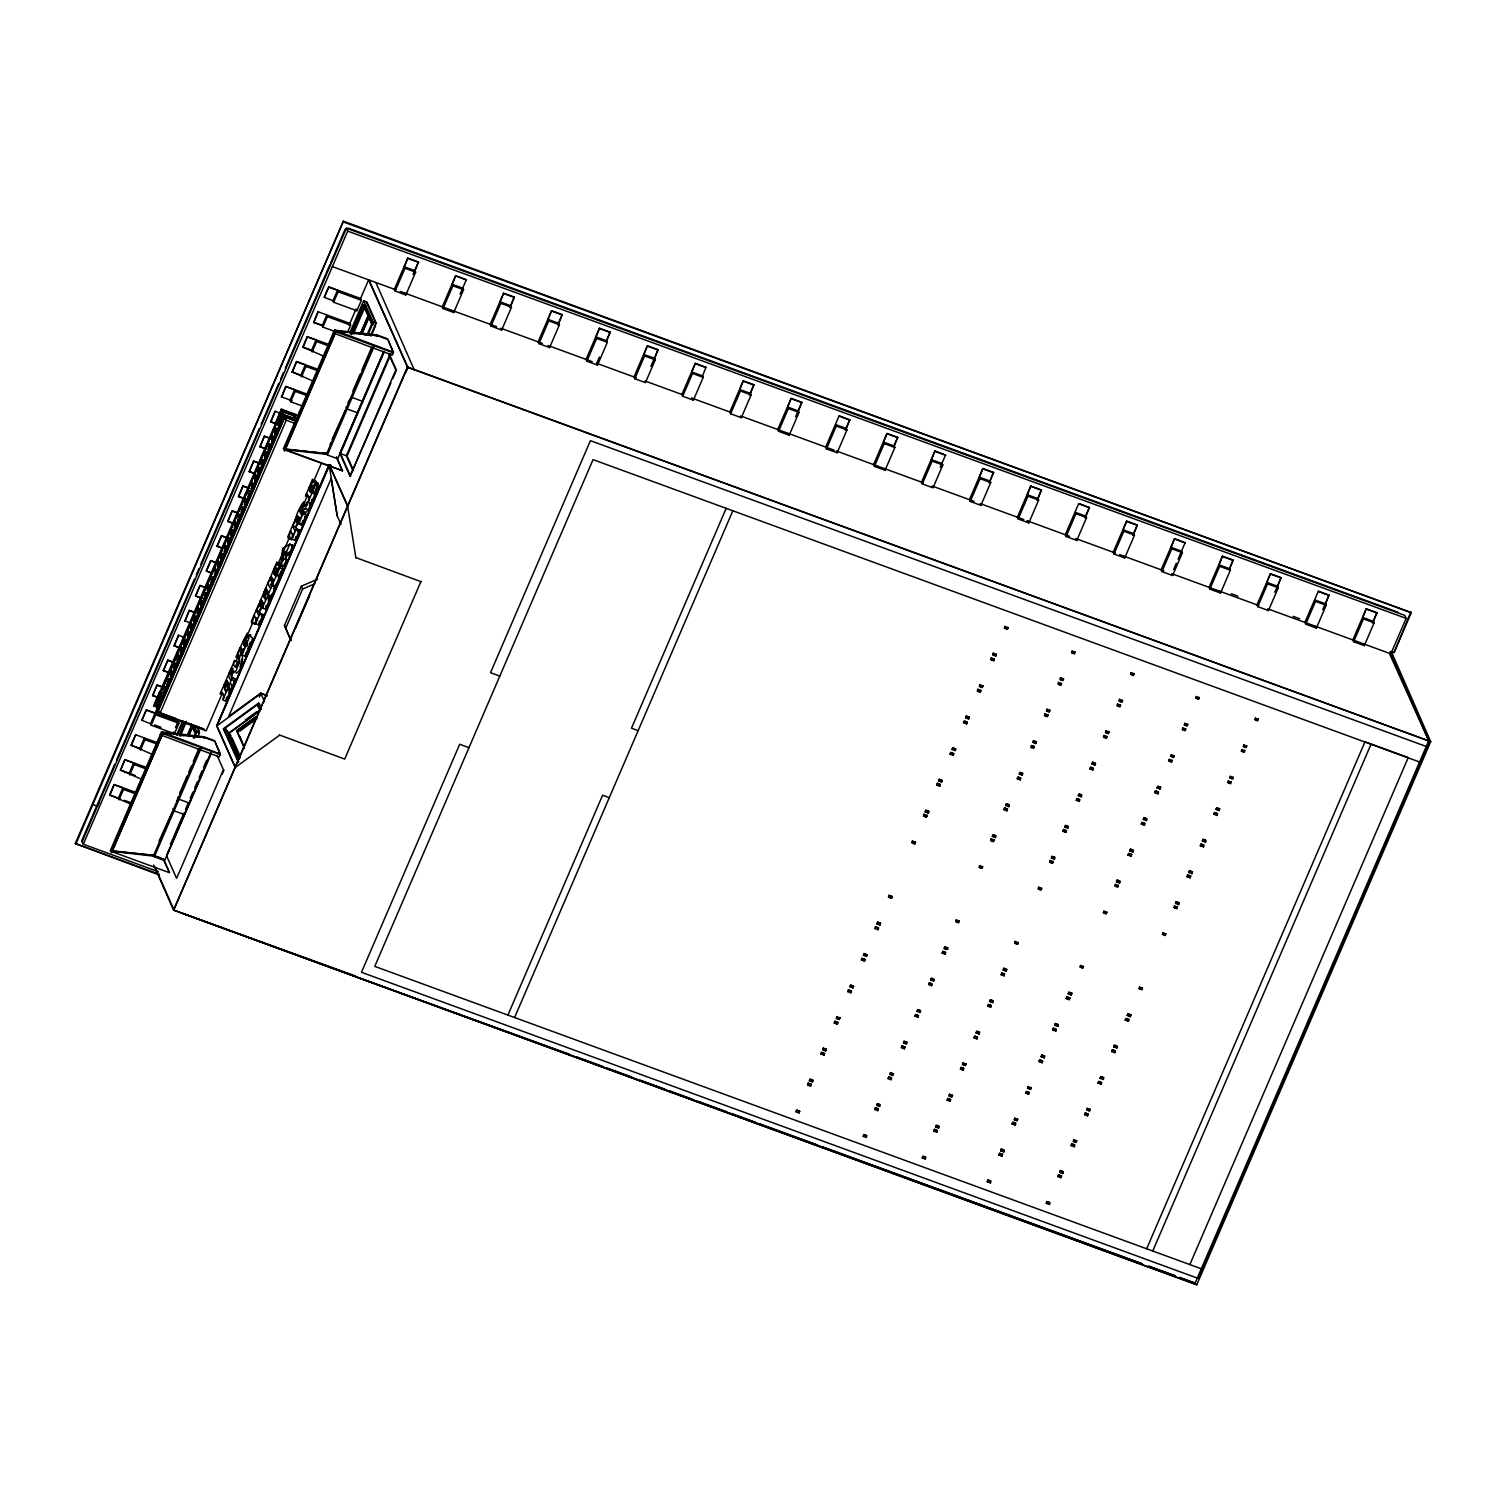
<?xml version="1.0" encoding="UTF-8"?>
<svg xmlns="http://www.w3.org/2000/svg" width="1506" height="1506" viewBox="0 0 1506 1506"><rect width="100%" height="100%" fill="white"/><g stroke="black" fill="none" stroke-linecap="round" stroke-linejoin="round"><path stroke-width="1.5" d="M283.58 558.613L286.742 559.912L283.919 566.482C276.332 558.368 278.874 581.147 274.356 574.407L277.029 571.094L275.598 567.894L274.205 574.087L273.094 571.602L275.316 566.576L276.897 564.543L280.474 565.748L283.636 558.782L282.413 560.797L282.281 558.406L286.422 551.045L285.82 553.38M314.961 482.146L315.432 484.97L308.09 502.025L311.177 503.173L318.538 486.099L318.048 483.275C312.344 477.816 314.17 498.298 310.029 491.577C317.446 480.734 305.021 488.509 312.966 492.368M318.048 483.275L313.888 494.439M250.203 642.158L249.337 645.98M282.733 552.438L282.356 557.578L284.935 551.61L282.733 552.438L285.82 553.587M285.443 558.707L285.707 555.281M271.494 594.343C267.786 603.962 278.554 582.314 273.358 588.865M250.523 636.341L250.617 634.515L249.356 635.193M284.653 563.188L283.919 566.482M307.563 504.849L306.866 502.251M281.641 570.247L278.215 577.269M276.276 583.707L275.504 586.003L282.846 568.929L282.375 566.105L279.043 565.522M280.737 565.183L282.695 548.353L289.773 544.212L292.861 545.341L288.832 555.055L285.651 553.756L289.773 544.212M256.773 617.799L255.173 624.162L252.086 623.013L251.351 621.376L258.994 603.642L262.816 606.429L259.427 611.643L260.82 614.787M293.162 533.312L291.58 539.656L288.474 538.527L287.74 536.87L295.383 519.137L299.205 521.923L295.816 527.156L298.244 532.258L299.581 530.074L295.138 540.428L288.719 537.981L290.696 530.752L292.973 536.174L292.258 538.47M238.795 650.874C237.176 655.599 241.901 660.588 237.835 665.37C233.806 680.9 232.413 664.127 230.211 670.791L233.298 671.921L233.769 670.885M224.356 684.383L224.582 689.127L227.688 690.256L229.194 686.774M263.964 592.442L264.19 597.185L267.296 598.315L268.783 594.832M223.039 699.16C224.996 697.127 221.815 688.957 220.478 693.4M266.731 594.362L267.259 592.743L264.171 591.613L259.785 602.099L262.891 603.228M255.851 622.957L256.566 620.679L254.288 615.239L252.086 623.013M262.646 607.2C264.604 605.186 261.423 596.997 260.067 601.44M272.624 584.046C274.563 582.088 271.419 573.56 270.045 578.285M308.297 501.216C310.236 499.258 307.092 490.73 305.737 495.455M229.401 672.674C227.425 674.632 230.625 683.084 231.962 678.434M269.009 580.714C267.033 582.69 270.233 591.143 271.569 586.474M228.084 687.451L227.764 682.557L224.771 689.522L225.938 691.819L226.917 690.143M267.673 595.51L267.371 590.597L264.378 597.581L265.545 599.877L266.524 598.202M234.371 661.115C231.585 667.064 238.419 670.716 238.663 662.113C241.958 655.995 232.075 653.623 239.115 658.423L239.586 657.388M243.765 644.568L245.196 638.036L242.692 642.177L243.765 644.568L246.852 645.697M242.014 655.091L242.955 651.91L240.828 647.147L239.379 649.161L247.248 633.179L246.099 639.391L248.998 635.155L248.923 638.299L242.014 655.091L245.196 656.39C243.972 654.997 256.189 636.662 251.107 637.076M307.864 502.195L305.266 508.576L300.729 513.471L301.859 515.598L303.064 513.339L306.245 514.638L301.897 524.747C297.661 526.818 300.014 510.496 296.155 517.688C295.553 514.148 308.071 491.822 303.459 506.938L307.864 502.195L311.045 503.493L308.354 509.725L303.836 514.6L300.598 513.151L299.393 510.478L301.972 505.583L302.687 507.183L300.598 513.151M245.196 656.39L246.043 653.039M301.897 524.747L302.593 520.925M304.796 511.645L303.685 514.28M407.768 258.128L394.365 289.265L395.174 291.053L405.829 294.969L415.637 272.153L414.997 270.704L404.323 266.807L407.768 258.128L418.423 262.025L414.997 270.704M395.174 291.053L404.982 268.256L404.323 266.807M413.077 274.487L418.423 262.025M455.678 275.654L442.293 306.81L443.084 308.598L453.758 312.495L463.566 289.698L462.907 288.23L452.252 284.333L455.678 275.654L466.502 279.89L455.829 275.993M443.084 308.598L452.892 285.782L452.252 284.333M460.102 294.103L466.352 279.57M503.606 293.199L490.203 324.336L491.012 326.124L501.686 330.021L511.494 307.224L510.835 305.774L500.161 301.859L503.606 293.199L514.28 297.096L510.835 305.774M491.012 326.124L500.82 303.327L500.161 301.859M509.819 307.488L514.28 297.096M551.535 310.725L538.131 341.881L538.941 343.65L549.615 347.566L559.423 324.75L558.764 323.301L548.09 319.404L551.535 310.725L562.209 314.622L558.764 323.301M538.941 343.65L548.749 320.853L548.09 319.404M557.728 325.014L562.209 314.622M599.463 328.252L586.06 359.407L586.869 361.195L597.524 365.092L607.332 342.295L606.692 340.845L596.018 336.93L599.463 328.252L610.118 332.167L606.692 340.845M586.869 361.195L596.677 338.379L596.018 336.93M599.407 357.073L596.734 363.304L597.524 365.092M606.56 340.469L610.118 332.167M647.373 345.796L633.988 376.933L634.779 378.721L645.453 382.618L655.261 359.821L654.602 358.372L643.947 354.475L647.373 345.796L658.047 349.693L654.602 358.372M634.779 378.721L644.587 355.924L643.947 354.475M650.912 366.316L658.047 349.693M695.301 363.322L681.898 394.478L682.707 396.247L693.381 400.163L703.189 377.347L702.53 375.898L691.856 372.001L695.301 363.322L706.126 367.558L695.452 363.661M682.707 396.247L692.515 373.45L691.856 372.001M702.53 375.898L705.975 367.238M743.23 380.867L729.826 412.004L730.636 413.792L741.31 417.689L751.118 394.892L750.459 393.442L739.785 389.527L743.23 380.867L753.904 384.764L750.459 393.442M730.636 413.792L740.444 390.976L739.785 389.527M749.423 395.137L753.904 384.764M791.158 398.393L777.755 429.53L778.564 431.318L789.219 435.234L799.027 412.418L798.387 410.969L787.713 407.072L791.158 398.393L801.813 402.29L798.387 410.969M778.564 431.318L788.372 408.521L787.713 407.072M795.563 416.823L801.813 402.29M846.297 428.495L849.742 419.835L839.068 415.92L825.683 447.075L826.474 448.863L837.148 452.76L846.956 429.963L846.297 428.495L835.642 424.598L836.282 426.047L846.956 429.963M826.474 448.863L836.282 426.047M845.28 430.208L849.742 419.835M886.996 433.464L873.593 464.601L874.402 466.389L885.076 470.286L894.884 447.489L894.225 446.04L883.551 442.124L886.996 433.464L897.67 437.361L894.225 446.04M874.402 466.389L884.21 443.592L883.551 442.124M894.093 445.663L897.67 437.361M934.925 450.991L921.521 482.146L922.331 483.915L933.005 487.831L942.812 465.015L942.154 463.566L931.48 459.669L934.925 450.991L945.73 455.226L935.075 451.329M922.331 483.915L932.139 461.118L931.48 459.669M940.233 467.349L945.599 454.887M982.853 468.517L969.45 499.672L970.259 501.46L980.914 505.357L990.722 482.56L990.082 481.092L979.408 477.195L982.853 468.517L993.508 472.432L990.082 481.092M970.259 501.46L980.067 478.644L979.408 477.195M989.047 482.805L993.508 472.432M1030.763 486.061L1017.378 517.198L1018.169 518.986L1028.843 522.883L1038.651 500.086L1037.992 498.637L1027.337 494.74L1030.763 486.061L1041.437 489.958L1037.992 498.637M1018.169 518.986L1027.977 496.189L1027.337 494.74M1036.975 500.35L1041.437 489.958M1085.92 516.163L1089.365 507.503L1078.691 503.588L1065.288 534.743L1066.097 536.513L1076.771 540.428L1086.579 517.612L1085.92 516.163L1075.246 512.266L1075.905 513.715L1086.579 517.612M1066.097 536.513L1075.905 513.715M1084.904 517.876L1089.365 507.503M1126.62 521.132L1113.216 552.269L1114.026 554.057L1124.7 557.954L1134.507 535.157L1133.849 533.708L1123.175 529.792L1126.62 521.132L1137.294 525.029L1133.849 533.708M1114.026 554.057L1123.834 531.241L1123.175 529.792M1132.813 535.402L1137.294 525.029M1174.548 538.659L1161.145 569.795L1161.954 571.583L1172.609 575.499L1182.417 552.683L1181.777 551.234L1171.103 547.337L1174.548 538.659L1185.354 542.894L1174.68 538.979M1161.954 571.583L1171.762 548.786L1171.103 547.337M1173.607 569.55L1176.28 563.319M1178.068 559.178L1185.203 542.555M1222.458 556.185L1209.073 587.34L1209.864 589.128L1220.538 593.025L1230.346 570.228L1229.687 568.76L1219.032 564.863L1222.458 556.185L1233.132 560.1L1229.687 568.76M1209.864 589.128L1219.672 566.312L1219.032 564.863M1229.555 568.402L1233.132 560.1M1270.386 573.73L1256.983 604.866L1257.792 606.654L1268.466 610.551L1278.274 587.754L1277.615 586.305L1266.941 582.389L1270.386 573.73L1281.06 577.626L1277.615 586.305M1257.792 606.654L1267.6 583.857L1266.941 582.389M1274.81 592.159L1281.06 577.626M1325.544 603.831L1328.989 595.152L1318.315 591.256L1304.911 622.411L1305.721 624.181L1316.395 628.096L1326.202 605.28L1325.544 603.831L1314.87 599.934L1315.529 601.383L1326.202 605.28M1305.721 624.181L1315.529 601.383M1322.72 609.685L1328.989 595.152M1366.224 608.782L1352.84 639.937L1353.63 641.725L1364.304 645.622L1374.112 622.825L1373.472 621.357L1362.798 617.46L1366.224 608.782L1376.898 612.697L1373.472 621.357M1353.63 641.725L1363.457 618.91L1362.798 617.46M1372.437 623.07L1376.898 612.697M159.504 875.08L75.3 843.529L343.368 221.213L1411.273 612.66L1394.085 652.569L1391.28 651.552L1430.7 741.63L1196.762 1284.787L174.131 910.283L155.231 867.343M75.695 844.414L343.368 221.213M114.644 764.389L81.738 840.743L83.282 844.226L158.394 871.71M116.508 760.078L194.387 579.245M196.251 574.953L199.037 568.477M200.882 564.185L259.296 428.551M261.159 424.24L278.779 383.352M280.624 379.041L283.41 372.584M285.274 368.273L329.776 264.943M330.699 262.778L345.081 229.401M1429.665 741.008L1390.847 653.849L1406.133 618.364L1404.834 615.427L346.38 228.197L97.419 806.181L92.901 804.524M82.133 841.647L99.34 801.757M83.282 844.226L347.679 231.133L346.38 228.197M131.681 804.505L109.674 794.942L114.174 784.513L135.371 792.25M142.411 779.619L120.405 770.055L124.904 759.626L146.101 767.382M153.141 754.751L131.135 745.188L135.634 734.74L156.831 742.496M141.865 720.301L146.364 709.853L178.16 721.487L178.95 723.294L174.451 733.742L151.184 725.214L150.525 723.746L141.865 720.301L146.364 709.853M159.128 698.087L152.595 695.414L157.095 684.985L163.457 687.301M172.155 678.077C168.634 676.665 171.759 675.272 169.99 673.201L163.326 670.528L167.844 660.099L174.188 662.414M180.588 648.333L174.056 645.66L178.574 635.212L185.106 637.885M189.304 610.325L184.937 621.112L189.304 610.325L193.54 611.888M202.049 598.56L195.516 595.887L200.034 585.457L206.378 587.773M215 562.115L210.765 560.571L206.266 571L210.652 572.901M221.401 548.015L216.996 546.132L221.495 535.684L225.731 537.228M232.131 523.128L227.726 521.245L232.225 510.798L238.588 513.132M244.989 499.032L238.456 496.359L242.955 485.93L249.318 488.245M255.719 474.145L249.187 471.491L253.686 461.043L260.049 463.359M266.449 449.277L259.917 446.604L264.416 436.156L270.779 438.491M277.179 424.391L270.647 421.718L275.146 411.27L281.678 413.943M285.876 386.402L281.528 397.17L285.876 386.402L307.073 394.139M314.114 381.526L292.108 371.963L296.607 361.515L317.804 369.271M324.844 356.64L302.838 347.077L307.337 336.629L328.534 344.385M333.297 332.995L392.294 355.134L393.311 352.781L322.886 327.103L322.228 325.635L313.719 322.529L318.067 311.742L349.863 323.376L350.653 325.183L347.942 331.452M324.298 297.303L328.816 286.874L360.593 298.489L361.384 300.296L356.884 310.744L333.617 302.235L332.958 300.748L324.298 297.303L328.816 286.874M109.825 795.281L114.174 784.513M120.555 770.394L124.904 759.626M131.286 745.508L135.634 734.74M152.746 695.753L157.095 684.985M163.476 670.867L167.844 660.099M174.207 645.98L178.574 635.212M195.667 596.225L200.034 585.457M206.397 571.339L210.765 560.571M217.128 546.452L221.495 535.684M227.858 521.584L232.225 510.798M238.607 496.698L242.955 485.93M249.337 471.811L253.686 461.043M260.067 446.943L264.416 436.156M270.798 422.056L275.146 411.27M292.258 372.283L296.607 361.515M302.988 347.415L307.337 336.629M313.719 322.529L318.067 311.742M294.367 419.063L295.985 414.526L281.396 409.18L275.24 423.468L279.758 425.765M154.045 706.408L159.862 691.367L153.706 705.636L158.224 707.933M275.598 424.24L281.396 409.18M160.803 692.007L276.182 424.108M158.186 699.01L160.671 693.249L163.194 698.897M278.892 418.762L282.206 411.063M161.01 694.021L156.04 705.542L157.49 708.799M166.997 687.32L164.323 686.341L163.232 688.844C170.479 697.391 160.54 692.195 164.323 691.292M170.366 679.507L167.693 678.528L166.62 681.032C173.849 689.56 163.909 684.364 167.693 683.46M169.99 673.201L171.063 670.697L173.736 671.676M177.802 655.054L176.729 657.557L178.894 662.433L176.786 660.437L178.216 657.52L179.967 659.929L177.802 655.054L180.475 656.032M183.845 648.201L181.172 647.222L180.099 649.726C187.328 658.254 177.388 653.058 181.172 652.173M187.215 640.37L184.541 639.391L183.468 641.895C185.182 643.909 182.113 645.359 185.633 646.789M187.911 631.579L186.838 634.082L187.911 636.511C186.744 628.755 192.316 643.608 187.911 631.579L190.584 632.539M191.281 623.748L190.208 626.251L192.373 631.127L190.264 629.131L191.714 626.214L193.465 628.623L191.281 623.748L193.954 624.726M194.651 615.916L193.577 618.42L195.742 623.296L193.634 621.3L195.083 618.382L196.834 620.792L194.651 615.916L197.324 616.895M200.693 609.064L198.02 608.104L196.947 610.608C198.66 612.603 195.592 614.053 199.112 615.483M201.39 600.273L200.317 602.776L201.409 605.205C200.185 597.487 205.776 612.189 201.39 600.273L204.063 601.252M207.433 593.42L204.76 592.442L203.687 594.945C210.915 603.492 200.976 598.277 204.778 597.393M208.129 584.61L207.056 587.114L209.221 592.009L207.113 590.013L208.562 587.076L210.313 589.505L208.129 584.61L210.802 585.589M214.172 577.777L211.499 576.798L210.426 579.302C217.673 587.829 207.715 582.634 211.518 581.73M213.796 571.471L214.869 568.967L217.542 569.946M218.238 561.136L217.165 563.639L219.349 568.534L217.222 566.538L218.671 563.602L220.422 566.03L218.238 561.136L220.911 562.115M221.627 553.323L220.535 555.827L222.719 560.703L220.591 558.707L222.041 555.789L223.792 558.199L221.627 553.323L224.281 554.302M227.651 546.471L224.996 545.492L223.905 547.996C231.152 556.523 221.194 551.328 224.996 550.443M231.02 538.64L228.366 537.661L227.274 540.165L228.366 542.612M231.736 529.848L233.901 534.724L232.15 532.315L230.7 535.232L232.828 537.228L230.644 532.352L231.736 529.848L234.39 530.827M237.779 522.996L235.105 522.017L234.014 524.521C241.261 533.049 231.322 527.853 235.105 526.968M241.148 515.165L238.475 514.186L237.383 516.69C244.631 525.236 234.691 520.022 238.475 519.137M244.518 507.334L241.845 506.374L240.772 508.877C242.485 510.873 239.398 512.322 242.937 513.753M245.214 498.542L244.141 501.046L246.306 505.922L244.254 504.152L245.629 501.009L247.379 503.418L245.214 498.542L247.888 499.521M251.257 491.69L248.584 490.711L247.511 493.215C254.74 501.762 244.8 496.547 248.584 495.662M254.627 483.859L251.954 482.88L250.881 485.384C258.11 493.93 248.17 488.735 251.954 487.831M257.997 476.047L255.323 475.068L254.25 477.571C255.964 479.567 252.876 481.016 256.415 482.447M258.693 467.236L257.62 469.74L259.785 474.616L257.677 472.62L259.126 469.703L260.858 472.112L258.693 467.236L261.366 468.215M262.063 459.405L260.99 461.909L263.155 466.804L261.046 464.808L262.496 461.871L264.228 464.3L262.063 459.405L264.736 460.384M265.433 451.593L264.359 454.097L266.524 458.972L264.416 456.977L265.865 454.059L267.616 456.469L265.433 451.593L268.106 452.572M271.475 444.741L268.802 443.762L267.729 446.265C269.442 448.28 266.374 449.71 269.894 451.141M272.172 435.931L271.099 438.434L272.191 440.882C271.024 433.182 276.577 447.979 272.172 435.931L274.845 436.909M275.542 428.118L274.469 430.622L276.633 435.498L274.525 433.502L275.974 430.584L277.725 432.994L275.542 428.118L278.215 429.097M294.329 416.145L282.563 411.835L277.593 423.374L279.758 428.25M156.85 704.62L160.615 695.866L162.102 696.412L158.337 705.166L156.85 704.62L158.619 708.573M278.384 422.452L282.168 413.698L283.636 414.225L279.871 422.998L278.384 422.452L280.154 426.405L283.919 417.651L282.168 413.698M171.063 675.648C169.914 667.855 175.411 682.651 171.063 670.697M184.541 644.342C183.337 636.624 188.909 651.307 184.541 639.391M255.323 480C254.119 472.282 259.691 486.984 255.323 475.068M118.334 798.387L122.833 787.958L114.324 784.833M129.064 773.519L133.563 763.071L125.054 759.946M139.794 748.633L144.294 738.185L144.953 739.653L157.641 744.303M150.525 723.746L155.024 713.298L146.515 710.192M188.721 723.294L204.119 729.224L156.078 711.359L283.843 414.715L298.452 419.798M286.027 386.722L294.536 389.847L290.037 400.276L290.677 401.763L301.256 405.622M300.767 375.408L305.266 364.96L296.757 361.854M311.497 350.522L315.996 340.074L307.488 336.968M322.228 325.635L326.746 315.206L327.386 316.674L350.653 325.183M332.958 300.748L337.476 290.319L328.948 287.194M156.229 711.717L283.994 415.072L297.059 419.854M191.262 630.958L194.989 622.317M207.075 594.23L208.939 589.919M231.284 538.075L235.934 527.269M244.311 507.823L246.175 503.493M250.824 492.688L252.688 488.377M257.338 477.571L260.124 471.096M261.988 466.766L265.715 458.125M277.801 430.038L279.664 425.727M118.974 799.874L123.492 789.426L122.833 787.958M129.704 774.988L134.222 764.54L133.563 763.071M140.453 750.101L144.953 739.653M151.184 725.214L155.683 714.785L155.024 713.298M159.372 706.822L162.384 699.819M290.677 401.763L295.195 391.315L294.536 389.847M301.426 376.876L305.925 366.429L305.266 364.96M312.156 351.99L316.655 341.542L315.996 340.074M322.886 327.103L327.386 316.674M333.617 302.235L338.116 291.788L337.476 290.319M158.375 710.776L284.879 417.106L295.91 421.153M221.947 694.153L206.134 730.862L159.768 713.882L286.253 420.212L282.563 411.835M294.216 418.593L295.985 414.526M111.086 851.342L162.177 732.725L162.723 733.93L111.632 852.547L110.39 850.532L161.481 731.916L203.969 736.773L214.492 740.613L220.478 754.054L161.481 731.916M284.145 449.541L335.236 330.925L335.782 332.148L284.69 450.765L283.448 448.732L334.539 330.115L377.027 334.972L387.55 338.831L393.537 352.253L334.539 330.115M163.401 859.229L169.387 872.671L110.86 851.248L161.951 732.631L204.44 737.488L214.793 741.272M342.446 470.87L336.572 457.222L342.446 470.87L283.919 449.466L335.01 330.849L377.498 335.706L387.851 339.49M161.951 732.631L162.497 733.855L111.632 852.547M335.01 330.849L335.556 332.054L284.69 450.765M175.449 727.756L178.574 720.508M349.072 325.221L355.585 310.104M360.235 299.299L368.631 279.852L407.561 367.313L1428.893 740.971L1390.753 653.811L1362.422 643.439M176.597 735.06L182.791 720.64M350.352 331.621L363.661 300.729L366.843 301.897L376.5 323.564L373.319 322.416L363.661 300.729M177.501 735.21L182.941 722.56M350.296 334.031L363.002 304.513L371.681 323.978L373.074 324.487L368.744 314.754M179.929 733.836L185.2 721.6M351.689 334.539L364.396 305.021L365.582 305.454L353.778 332.864M182.715 727.756L185.37 721.581M356.489 324.336L362.682 309.916M180.231 736.302L186.424 721.393M187.553 734.909L191.94 724.706M360.461 333.447L368.368 315.093M187.666 735.154L192.053 724.951L195.422 732.537M360.574 333.692L368.481 315.338L369.667 315.771L361.76 334.125M188.739 735.342L193.126 725.139M361.647 333.88L369.554 315.526M188.834 735.587L193.239 725.384M193.427 737.808L195.234 733.591L190.904 723.859M367.125 334.52L371.681 323.978M194.218 738.204L196.891 732.029L194.255 726.118M367.991 334.765L373.319 322.416M197.681 737.093L199.47 732.97L196.834 727.059M370.57 335.706L375.898 323.357L366.24 301.671M371.173 335.932L375.615 325.635M227.651 684.703L224.563 683.573L220.121 693.89L223.566 694.53M228.328 683.46L225.241 682.331L229.609 671.864C236.103 671.864 228.536 678.114 233.75 680.825M230.211 670.791L234.522 660.437L237.703 661.736L236.875 665.539M236.16 673.276C242.598 670.208 245.177 653.66 238.889 650.291L235.953 657.124L239.115 658.423M271.569 584.874L272.379 581.203L269.216 579.904L264.774 590.22L267.936 591.519M280.813 565.352L279.909 563.376L276.822 562.246L269.762 578.944L273.151 579.415M312.74 487.85L316.392 482.353L315.582 480.546L312.495 479.416L305.454 496.114L308.824 496.585M259.747 613.94L258.75 615.634L256.34 610.514L258.693 606.033L262.59 606.956M296.136 529.434L295.157 531.129L292.729 526.027L295.082 521.528L298.979 522.45M259.503 605.807L258.994 603.642M277.386 564.599L276.822 562.246M295.891 521.321L295.383 519.137M309.878 491.238L308.768 488.772L313.286 481.223L312.495 479.416M225.674 685.512L227.538 681.183M230.324 674.707L233.11 668.231M235.896 661.755L237.76 657.425M247.059 635.833L252.65 622.882M260.086 605.6L261.95 601.289M277.763 564.581L289.849 536.513M296.362 521.396L298.226 517.066M302.875 506.28L307.525 495.474M314.039 480.358L321.475 463.095M153.198 854.655L153.348 856.105L199.601 748.727M159.052 841.045L172.249 812.242M177.972 797.145L177.2 800.74M179.798 792.89L187.045 776.061M188.834 771.919L191.507 765.726M193.276 761.584L198.623 749.179M224.582 689.127L227.594 682.162L226.502 679.997L225.505 681.691M264.19 597.185L267.202 590.201L266.091 588.055L265.112 589.75M372.66 346.945L326.407 454.323L326.256 452.854M329.965 444.232L331.678 442.086M332.111 439.263L345.307 410.46M347.924 402.554L350.258 398.958M352.856 391.108L360.103 374.279M361.892 370.137L371.681 347.378M204.214 738.015L203.969 736.773M377.272 336.233L377.027 334.972M230.926 677.116L232.696 672.994M235.858 665.633L237.703 661.736M239.04 658.254L242.052 651.59M258.693 612.66L262.082 604.772M270.534 585.175L272.379 581.203M295.929 526.196L298.47 520.285M211.424 751.965L164.643 860.585L154.309 856.801L201.089 748.181M383.578 352.31L337.702 458.784L327.367 455L374.147 346.38M230.362 690.783L227.199 689.484L222.832 699.97L225.919 701.118L230.305 690.614L228.705 692.534M232.244 677.794L227.877 688.261L230.964 689.39L235.407 679.093L232.244 677.794L235.407 679.093M266.807 597.543L262.439 608.029L265.527 609.158L269.969 598.842L266.807 597.543L269.969 598.842M270.572 597.449L267.484 596.32L271.852 585.834L275.014 587.133M279.269 564.976L279.758 567.8L272.341 584.705L275.504 586.003M298.79 523.599L303.139 513.508L306.245 514.638M229.364 687.169L227.858 690.652L224.771 689.522M268.972 595.228L267.466 598.71L264.378 597.581M285.387 559.554L288.023 552.74M225.919 701.118L226.653 697.297M235.331 678.924L234.239 681.107M269.894 598.673L268.313 600.593M311.177 503.173L311.911 499.333M252.33 622.467L258.75 624.915L263.117 614.41L261.517 616.349M234.447 765.255L216.92 725.873L329.381 464.752L347.83 506.204M329.682 464.865L217.109 725.384M170.479 844.151L173.246 837.731M173.623 836.884L177.859 827.02M178.254 826.097L183.826 813.165M185.652 808.929L188.382 802.585M190.208 798.368L192.937 792.024M194.763 787.789L197.493 781.445M199.093 777.717L202.049 770.884M203.705 767.006L206.604 760.304M217.071 755.41L223.415 769.66L176.597 878.356L166.545 855.785L211.537 751.343M390.939 382.901L350.032 476.254L339.829 453.344L383.804 351.274M215.414 742.703L220.252 754.581L219.236 756.916L160.238 734.777M388.492 340.902L393.311 352.781M166.62 855.973L211.217 753.697M384.406 351.5L340.431 453.57L350.634 476.48M390.299 353.646L346.342 455.734L352.837 470.305M353.59 470.587L347.095 455.998L391.052 353.929M290.733 640.012L284.465 625.442L301.369 586.192L317.597 579.189M350.032 476.254L395.833 369.93L388.492 353.439M222.191 774.14L224.018 769.867M392.765 378.646L396.436 370.156L389.941 355.567M291.11 640.765L285.726 628.266L302.631 589.015L314.792 583.782M259.333 697.127L260.896 693.494L267.428 695.885M1196.799 1284.693L173.529 910.076L407.429 367.012L1430.7 741.63M173.661 910.358L407.731 367.125L368.932 279.965M309.634 595.567L295.665 627.87M405.923 372.151L408.032 367.238M414.432 370.269L375.879 282.507M279.363 734.947L344.705 759.099L420.965 581.429M357.43 977.356L569.814 1054.369M507.917 1015.082L602.607 795.224L609.29 797.672M726.174 508.331L631.485 728.189L638.149 730.636M514.581 1017.529L732.857 510.779M796.015 1111.748L796.599 1109.941L799.724 1111.277L799.046 1112.859L796.015 1111.748L797.483 1110.28M807.555 1084.96L808.138 1083.172L809.023 1083.492L807.555 1084.96L810.567 1086.071L811.15 1084.264L809.588 1085.525L810.567 1086.071M809.362 1080.781L809.927 1078.993L813.052 1080.31L812.374 1081.892L809.362 1080.781L810.812 1079.313M820.883 1054.012L821.467 1052.205L824.591 1053.541L823.914 1055.104L820.883 1054.012L822.351 1052.525M823.481 1049.927L823.274 1048.025L822.69 1049.833L825.702 1050.943L826.286 1049.136L824.723 1050.397M834.23 1023.045L834.795 1021.256L835.698 1021.576L834.23 1023.045L837.242 1024.155L837.825 1022.348L836.263 1023.609L837.242 1024.155M837.016 1018.508L836.809 1016.606L836.225 1018.414L839.237 1019.506L839.821 1017.717L838.258 1018.96M847.765 991.626L848.33 989.818L851.455 991.155L850.777 992.736L847.765 991.626L849.233 990.157M849.855 986.75L850.438 984.943L853.563 986.279L852.885 987.861L849.855 986.75L851.323 985.282M861.394 959.962L861.978 958.174L865.084 959.491L864.406 961.073L861.394 959.962L862.863 958.494M863.39 955.331L863.973 953.524L867.098 954.86L866.421 956.423L863.39 955.331L864.858 953.844M874.93 928.543L875.513 926.736L876.398 927.075L874.93 928.543L877.942 929.654L877.64 927.527L877.942 929.654M876.925 923.893L877.509 922.105L878.393 922.425L876.925 923.893L879.956 925.004L879.636 922.877L879.956 925.004M889.255 897.218L889.048 895.317L888.465 897.124L891.477 898.216L892.154 896.654L891.175 896.108L890.498 897.67M912.636 842.946L912.429 841.045L911.845 842.833L914.857 843.944L915.441 842.136L913.878 843.398M924.176 816.158L923.969 814.257L923.385 816.064L926.397 817.156L926.981 815.367L925.418 816.61M925.173 811.885L925.757 810.077L928.882 811.414L928.204 812.976L925.173 811.885L926.642 810.397M936.713 785.097L937.297 783.308L938.182 783.628L936.713 785.097L939.725 786.207L939.424 784.08L939.725 786.207M938.52 780.917L939.085 779.129L942.21 780.447L941.532 782.028L938.52 780.917L939.989 779.449M950.041 754.148L950.625 752.341L953.75 753.659L953.072 755.24L950.041 754.148L951.51 752.661M952.056 749.499L952.62 747.691L955.745 749.028L955.068 750.609L952.056 749.499L953.524 748.03M963.576 722.711L964.16 720.922L967.285 722.24L966.607 723.821L963.576 722.711L965.045 721.242M965.685 717.835L966.268 716.047L967.153 716.367L965.685 717.835L968.697 718.946L969.28 717.138L967.718 718.4L968.697 718.946M978.015 691.16L977.808 689.259L977.225 691.066L980.237 692.158L980.82 690.369L979.258 691.612M980.011 686.51L979.804 684.609L979.22 686.416L982.232 687.527L982.816 685.719L981.253 686.981M991.55 659.741L991.343 657.84L990.76 659.628L993.772 660.739L994.355 658.931L992.793 660.193M993.546 655.091L993.339 653.19L992.755 654.997L995.767 656.089L996.351 654.301L994.788 655.543M1005.086 628.303L1004.86 626.402L1004.295 628.209L1007.307 629.32L1007.89 627.513L1006.328 628.774M798.726 1110.731L799.046 1112.859M812.073 1079.764L812.374 1081.892M823.594 1052.995L823.914 1055.104M850.476 990.609L850.777 992.736M852.565 985.733L852.885 987.861M864.105 958.946L864.406 961.073M866.101 954.315L866.421 956.423M927.884 810.868L928.204 812.976M941.231 779.901L941.532 782.028M952.752 753.113L953.072 755.24M954.766 748.482L955.068 750.609M966.287 721.694L966.607 723.821M798.933 1112.633L799.724 1111.277M810.473 1085.845L811.15 1084.264M812.28 1081.666L813.052 1080.31M823.801 1054.897L824.591 1053.541M826.286 1049.136L825.702 1050.943M837.148 1023.929L837.825 1022.348M839.821 1017.717L839.237 1019.506M850.683 992.51L851.455 991.155M852.773 987.635L853.563 986.279M864.312 960.847L865.084 959.491M866.308 956.216L867.098 954.86M877.847 929.428L878.525 927.847M879.843 924.778L880.521 923.216M915.441 842.136L914.857 843.944M926.981 815.367L926.397 817.156M928.091 812.769L928.882 811.414M939.631 785.981L940.309 784.4M941.438 781.802L942.21 780.447M952.978 755.014L953.75 753.659M954.973 750.383L955.745 749.028M966.513 723.595L967.285 722.24M968.603 718.72L969.28 717.138M980.82 690.369L980.237 692.158M982.816 685.719L982.232 687.527M994.355 658.931L993.772 660.739M996.351 654.301L995.767 656.089M1007.89 627.513L1007.307 629.32M863.22 1136.333L863.804 1134.545L866.835 1135.637L866.251 1137.444L863.22 1136.333L864.689 1134.865M874.76 1109.545L875.344 1107.757L876.228 1108.077L874.76 1109.545L877.791 1110.656L877.471 1108.529L877.791 1110.656M876.567 1105.385L877.132 1103.578L880.163 1104.689L879.579 1106.477L876.567 1105.385L878.036 1103.898M888.088 1078.597L888.672 1076.79L891.703 1077.901L891.119 1079.708L888.088 1078.597L889.557 1077.129M890.686 1074.512L890.479 1072.63L889.895 1074.418L892.907 1075.529L893.491 1073.722L891.929 1074.983M901.435 1047.63L902.019 1045.842L902.903 1046.162L901.435 1047.63L904.447 1048.741L905.031 1046.952L903.468 1048.195L904.447 1048.741M904.221 1043.093L904.014 1041.192L903.431 1042.999L906.443 1044.091L907.026 1042.303L905.464 1043.545M914.97 1016.211L915.554 1014.423L918.566 1015.515L917.982 1017.322L914.97 1016.211L916.439 1014.743M917.06 1011.335L917.643 1009.547L920.655 1010.639L920.091 1012.446L917.06 1011.335L918.528 1009.867M928.6 984.548L929.183 982.759L932.195 983.87L931.612 985.658L928.6 984.548L930.068 983.079M930.595 979.917L931.179 978.109L934.191 979.22L933.626 981.027L930.595 979.917L932.063 978.448M942.135 953.129L942.718 951.34L943.603 951.66L942.135 953.129L945.147 954.239L944.846 952.112L945.147 954.239M944.13 948.498L944.714 946.69L944.921 948.592C942.041 947.425 948.968 951.754 947.726 947.801L946.163 949.044L947.048 949.364M956.461 921.804L956.254 919.902L955.67 921.71L958.682 922.82L959.266 921.013L957.703 922.256M979.841 867.531L979.634 865.63L979.051 867.418L982.063 868.529L982.646 866.741L981.084 867.983M991.381 840.743L991.174 838.842L990.59 840.649L993.602 841.741L994.186 839.953L992.623 841.195M992.379 836.47L992.962 834.663L995.993 835.774L995.41 837.581L992.379 836.47L993.847 835.002M1003.918 809.682L1004.502 807.894L1005.387 808.214L1003.918 809.682L1006.949 810.793L1007.514 808.986L1005.952 810.247L1006.949 810.793M1005.726 805.503L1006.309 803.715L1009.321 804.806L1008.738 806.614L1005.726 805.503L1007.194 804.035M1017.265 778.734L1017.83 776.927L1020.861 778.037L1020.277 779.826L1017.265 778.734L1018.715 777.247M1019.261 774.084L1019.844 772.296L1022.856 773.387L1022.273 775.195L1019.261 774.084L1020.729 772.616M1030.801 747.296L1031.365 745.508C1039.159 747.145 1029.935 748.84 1031.572 747.409L1032.25 745.828M1032.89 742.42L1033.474 740.632L1034.358 740.952L1032.89 742.42L1035.902 743.531L1036.486 741.743L1034.923 742.985L1035.902 743.531M1045.22 715.745L1045.013 713.844L1044.43 715.651L1047.442 716.743L1048.025 714.955L1046.463 716.197M1047.216 711.114L1047.009 709.213L1046.425 711.001L1049.437 712.112L1050.021 710.305L1048.458 711.566M1058.756 684.326L1058.549 682.425L1057.965 684.213L1060.977 685.324L1061.561 683.536L1059.998 684.778M1060.751 679.677L1060.544 677.775L1059.96 679.582L1062.972 680.693L1063.556 678.886L1061.994 680.128M1072.291 652.907L1072.084 651.006L1071.5 652.795L1074.512 653.905L1075.096 652.098L1073.533 653.359M865.931 1135.317L866.251 1137.444M879.278 1104.369L879.579 1106.477M890.818 1077.581L891.119 1079.708M917.681 1015.195L917.982 1017.322M919.771 1010.319L920.091 1012.446M931.31 983.531L931.612 985.658M933.306 978.9L933.626 981.027M995.09 835.454L995.41 837.581M1008.436 804.486L1008.738 806.614M1019.976 777.717L1020.277 779.826M1021.972 773.067L1022.273 775.195M1033.511 746.279L1033.718 748.181M922.256 1157.926L922.82 1156.137L925.851 1157.229L925.268 1159.036L922.256 1157.926L923.724 1156.457M933.776 1131.157L934.36 1129.349L935.245 1129.669L933.776 1131.157L936.807 1132.248L936.487 1130.121L936.807 1132.248M935.584 1126.977L936.167 1125.17L939.179 1126.281L938.596 1128.069L935.584 1126.977L937.052 1125.49M947.123 1100.189L947.707 1098.382L950.719 1099.493L950.135 1101.3L947.123 1100.189L948.592 1098.721M949.702 1096.104L949.495 1094.222L948.912 1096.01L951.943 1097.121L952.507 1095.314L950.945 1096.575M960.452 1069.222L961.035 1067.434L961.92 1067.754L960.452 1069.222L963.464 1070.333L963.162 1068.206L963.464 1070.333M963.238 1064.686L963.031 1062.784L962.447 1064.591L965.478 1065.683L966.043 1063.895L964.48 1065.137M973.987 1037.803L974.57 1036.015L977.582 1037.107L976.999 1038.914L973.987 1037.803L975.455 1036.335M976.095 1032.928L976.66 1031.139L979.691 1032.231L979.107 1034.038L976.095 1032.928L977.563 1031.459M987.616 1006.159L988.2 1004.351L991.23 1005.462L990.647 1007.25L987.616 1006.159L989.084 1004.671M989.63 1001.509L990.195 999.702L993.226 1000.812L992.642 1002.62L989.63 1001.509L991.08 1000.04M1001.151 974.721L1001.735 972.932L1002.62 973.253L1001.151 974.721L1004.182 975.832L1003.862 973.704L1004.182 975.832M1003.165 970.09L1003.73 968.283L1004.615 968.603L1003.165 970.09L1006.177 971.182L1006.761 969.393L1005.199 970.636L1006.177 971.182M1015.477 943.396L1015.27 941.495L1014.686 943.302L1017.717 944.413L1018.301 942.605L1016.719 943.867M1038.858 889.124L1038.651 887.222L1038.067 889.011L1041.098 890.121L1041.663 888.333L1040.1 889.575M1050.397 862.336L1050.19 860.434L1049.607 862.241L1052.619 863.333L1053.202 861.545L1051.64 862.787M1051.414 858.062L1051.979 856.255L1055.009 857.366L1054.426 859.173L1051.414 858.062L1052.882 856.594M1062.935 831.274L1063.518 829.486L1064.403 829.806L1062.935 831.274L1065.966 832.385L1066.549 830.578L1064.968 831.839L1065.966 832.385M1064.742 827.095L1065.326 825.307L1068.338 826.418L1067.754 828.206L1064.742 827.095L1066.21 825.627M1076.282 800.326L1076.865 798.519L1079.877 799.63L1079.294 801.418L1076.282 800.326L1077.75 798.839M1078.277 795.676L1078.861 793.888L1081.873 794.98L1081.289 796.787L1078.277 795.676L1079.746 794.208M1089.817 768.888L1090.4 767.1L1093.412 768.211L1092.829 769.999L1089.817 768.888L1091.285 767.42M1091.906 764.013L1092.49 762.224L1093.375 762.544L1091.906 764.013L1094.937 765.123L1095.502 763.335L1093.94 764.577L1094.937 765.123M1104.237 737.338L1104.03 735.436L1103.446 737.243L1106.458 738.335L1107.042 736.547L1105.479 737.789M1106.232 732.707L1106.025 730.805L1105.442 732.594L1108.472 733.704L1109.037 731.897L1107.475 733.158M1117.772 705.919L1117.565 704.017L1116.981 705.825L1119.993 706.916L1120.577 705.128L1119.014 706.37M1119.767 701.269L1119.56 699.368L1118.977 701.175L1122.008 702.285L1122.572 700.478L1121.01 701.721M1131.307 674.5L1131.1 672.598L1130.517 674.387L1133.529 675.497L1134.112 673.69L1132.55 674.952M924.966 1156.909L925.268 1159.036M938.294 1125.961L938.596 1128.069M949.834 1099.173L950.135 1101.3M976.697 1036.787L976.999 1038.914M978.806 1031.911L979.107 1034.038M990.327 1005.123L990.647 1007.25M992.341 1000.492L992.642 1002.62M1054.125 857.046L1054.426 859.173M1067.453 826.079L1067.754 828.206M1078.993 799.31L1079.294 801.418M1080.988 794.66L1081.289 796.787M1092.528 767.872L1092.829 769.999M987.315 1181.551L987.992 1179.97L991.004 1181.081L990.421 1182.869L987.409 1181.777L988.877 1180.29M998.855 1154.763L1000.417 1153.521L998.949 1154.989L1001.961 1156.1L1002.544 1154.293L1000.982 1155.554L1001.961 1156.1M1000.643 1150.584L1001.321 1149.022L1004.351 1150.113L1003.768 1151.921L1000.737 1150.81L1002.205 1149.342M1012.183 1123.815L1012.86 1122.234L1015.872 1123.344L1015.308 1125.133L1012.277 1124.022L1013.745 1122.554M1014.668 1118.054L1014.875 1119.956M1025.511 1092.848L1027.073 1091.605L1025.624 1093.074L1028.636 1094.165L1029.219 1092.377L1027.638 1093.62L1028.636 1094.165M1029.652 1088.989L1031.215 1087.727L1030.631 1089.535L1027.506 1088.198L1028.203 1086.635L1028.41 1088.537M1039.046 1061.429L1039.724 1059.848L1042.754 1060.958L1042.171 1062.747L1039.159 1061.655L1040.608 1060.168M1041.154 1056.553L1041.832 1054.972L1044.844 1056.082L1044.26 1057.871L1041.248 1056.779L1042.717 1055.292M1052.694 1029.765L1053.372 1028.184L1056.384 1029.295L1055.8 1031.102L1052.788 1029.991L1054.256 1028.523M1054.689 1025.115L1055.367 1023.553L1058.379 1024.645L1057.796 1026.452L1054.784 1025.341L1056.252 1023.873M1066.229 998.346L1067.792 997.085L1066.323 998.572L1069.335 999.664L1069.919 997.876L1068.356 999.118L1069.335 999.664M1068.225 993.696L1069.787 992.454L1068.319 993.922L1071.331 995.033L1071.914 993.226L1070.352 994.487L1071.331 995.033M1080.442 965.346L1080.649 967.247M1103.823 911.055L1104.03 912.956M1115.344 884.286L1115.551 886.187M1116.473 881.669L1117.151 880.106L1120.163 881.198L1119.579 883.005L1116.567 881.895L1118.036 880.426M1128.013 854.9L1129.575 853.638L1128.107 855.126L1131.119 856.217L1131.703 854.429L1130.14 855.672L1131.119 856.217M1129.801 850.721L1130.479 849.139L1133.51 850.25L1132.926 852.038L1129.895 850.946L1131.364 849.459M1141.341 823.933L1142.019 822.37L1145.031 823.462L1144.466 825.269L1141.435 824.159L1142.903 822.69M1143.336 819.302L1144.014 817.72L1147.045 818.831L1146.461 820.619L1143.43 819.509L1144.899 818.04M1154.876 792.514L1155.554 790.932L1158.566 792.043L1158.001 793.831L1154.97 792.74L1156.439 791.271M1156.966 787.638L1158.547 786.396L1157.079 787.864L1160.091 788.956L1160.674 787.167L1159.112 788.41L1160.091 788.956M1169.183 759.288L1169.39 761.189M1171.197 754.638L1171.404 756.539M1182.718 727.85L1182.925 729.751M1184.733 723.219L1184.94 725.12M1196.253 696.431L1196.461 698.332M987.409 1181.777L987.992 1179.97M998.949 1154.989L999.532 1153.182M1000.737 1150.81L1001.321 1149.022M1012.277 1124.022L1012.86 1122.234M1025.624 1093.074L1026.301 1091.492L1029.219 1092.377M1027.619 1088.424L1028.203 1086.635M1039.159 1061.655L1039.724 1059.848M1041.248 1056.779L1041.832 1054.972M1052.788 1029.991L1053.372 1028.184M1054.784 1025.341L1055.367 1023.553M1066.323 998.572L1066.907 996.765M1068.319 993.922L1068.902 992.115M1116.567 881.895L1117.151 880.106M1128.107 855.126L1128.691 853.318M1129.895 850.946L1130.479 849.139M1141.435 824.159L1142.019 822.37M1143.43 819.509L1144.014 817.72M1154.97 792.74L1155.554 790.932M1157.079 787.864L1157.756 786.283L1160.674 787.167M990.12 1180.742L990.421 1182.869M1003.448 1149.793L1003.768 1151.921M1014.988 1123.005L1015.308 1125.133M1016.117 1120.408L1017.68 1119.165L1014.762 1118.28M1041.87 1060.619L1042.171 1062.747M1043.959 1055.744L1044.26 1057.871M1055.499 1028.975L1055.8 1031.102M1057.494 1024.325L1057.796 1026.452M1081.892 967.699L1083.454 966.438L1080.536 965.572M1105.272 913.408L1106.835 912.165L1103.917 911.281M1116.812 886.639L1118.374 885.377L1115.457 884.511M1119.278 880.878L1119.579 883.005M1132.606 849.93L1132.926 852.038M1144.146 823.142L1144.466 825.269M1146.141 818.492L1146.461 820.619M1157.681 791.723L1158.001 793.831M1170.651 761.641L1172.214 760.379L1169.296 759.495M1172.647 756.991L1174.209 755.748L1171.292 754.864M1184.187 730.203L1185.749 728.96L1182.831 728.076M1186.182 725.572L1187.745 724.311L1184.827 723.445M1197.722 698.784L1199.284 697.542L1196.366 696.657M1013.971 1119.636L1017.096 1120.953L1017.68 1119.165M1079.764 966.908L1082.87 968.245L1083.454 966.438M1103.126 912.636L1106.251 913.973L1106.835 912.165M1114.666 885.848L1117.791 887.185L1118.374 885.377M1168.505 760.85L1171.63 762.187L1172.214 760.379M1170.501 756.219L1173.626 757.537L1174.209 755.748M1182.041 729.431L1185.166 730.768L1185.749 728.96M1184.036 724.781L1187.161 726.118L1187.745 724.311M1195.576 698.012L1198.701 699.33L1199.284 697.542M1046.331 1203.143L1047.009 1201.562L1050.021 1202.673L1049.456 1204.461L1046.425 1203.369L1047.894 1201.882M1057.871 1176.355L1059.433 1175.113L1057.965 1176.581L1060.977 1177.692L1061.561 1175.885L1059.998 1177.146L1060.977 1177.692M1059.659 1172.176L1060.337 1170.614L1063.368 1171.706L1062.784 1173.513L1059.772 1172.402L1061.241 1170.934M1071.199 1145.407L1071.877 1143.826L1074.908 1144.937L1074.324 1146.725L1071.293 1145.614L1072.761 1144.146M1073.684 1139.647L1073.891 1141.548M1084.546 1114.44L1086.108 1113.198L1084.64 1114.666L1087.652 1115.777L1088.236 1113.969L1086.673 1115.212L1087.652 1115.777M1087.219 1108.228L1087.426 1110.129M1098.062 1083.021L1098.759 1081.44L1101.771 1082.55L1101.187 1084.339L1098.175 1083.247L1099.644 1081.76M1100.171 1078.145L1100.848 1076.564L1103.86 1077.675L1103.296 1079.463L1100.265 1078.371L1101.733 1076.884M1111.71 1051.357L1112.388 1049.776L1115.4 1050.887L1114.817 1052.694L1111.805 1051.583L1113.273 1050.115M1113.706 1046.708L1114.384 1045.145L1117.396 1046.237L1116.831 1048.044L1113.8 1046.934L1115.268 1045.465M1125.246 1019.938L1126.808 1018.677L1125.34 1020.164L1128.352 1021.256L1128.935 1019.468L1127.373 1020.71L1128.352 1021.256M1127.241 1015.289L1128.803 1014.046L1127.335 1015.515L1130.366 1016.625L1130.931 1014.818L1129.368 1016.079L1130.366 1016.625M1139.458 986.938L1139.666 988.84M1162.839 932.647L1163.046 934.548M1174.379 905.878L1174.586 907.779M1175.489 903.28L1176.167 901.699L1179.198 902.809L1178.614 904.598L1175.584 903.487L1177.052 902.019M1187.029 876.492L1188.592 875.231L1187.123 876.718L1190.154 877.81L1190.719 876.021L1189.156 877.264L1190.154 877.81M1188.818 872.313L1189.495 870.732L1192.526 871.842L1191.943 873.631L1188.931 872.539L1190.399 871.07M1200.357 845.525L1201.035 843.962L1204.066 845.054L1203.482 846.861L1200.451 845.751L1201.92 844.282M1202.353 840.894L1203.03 839.313L1206.061 840.423L1205.478 842.212L1202.466 841.12L1203.934 839.633M1213.892 814.106L1214.57 812.525L1217.601 813.635L1217.017 815.443L1213.987 814.332L1215.455 812.864M1216.001 809.23L1217.563 807.988L1216.095 809.456L1219.107 810.567L1219.691 808.76L1218.128 810.002L1219.107 810.567M1228.218 780.88L1228.425 782.781M1230.214 776.23L1230.421 778.131M1241.753 749.442L1241.961 751.343M1243.749 744.811L1243.956 746.712M1255.289 718.023L1255.496 719.924M1046.425 1203.369L1047.009 1201.562M1057.965 1176.581L1058.549 1174.774M1059.772 1172.402L1060.337 1170.614M1071.293 1145.614L1071.877 1143.826M1084.64 1114.666L1085.224 1112.859M1098.175 1083.247L1098.759 1081.44M1100.265 1078.371L1100.848 1076.564M1111.805 1051.583L1112.388 1049.776M1113.8 1046.934L1114.478 1045.371M1125.34 1020.164L1125.923 1018.357M1127.335 1015.515L1127.919 1013.726M1175.584 903.487L1176.167 901.699M1187.123 876.718L1187.707 874.911M1188.931 872.539L1189.495 870.732M1200.451 845.751L1201.148 844.169M1202.466 841.12L1203.03 839.313M1213.987 814.332L1214.57 812.525M1216.095 809.456L1216.679 807.649M1049.136 1202.353L1049.456 1204.461M1062.483 1171.386L1062.784 1173.513M1074.004 1144.598L1074.324 1146.725M1075.133 1142L1076.696 1140.757L1073.778 1139.873M1088.669 1110.581L1090.231 1109.32L1087.313 1108.454M1100.886 1082.212L1101.187 1084.339M1102.976 1077.355L1103.296 1079.463M1114.515 1050.567L1114.817 1052.694M1116.511 1045.917L1116.831 1048.044M1140.908 989.291L1142.47 988.049L1139.553 987.164M1164.289 935.019L1165.851 933.758L1162.933 932.873M1175.828 908.231L1177.391 906.97L1174.473 906.104M1178.294 902.471L1178.614 904.598M1191.641 871.522L1191.943 873.631M1203.181 844.734L1203.482 846.861M1205.177 840.084L1205.478 842.212M1216.716 813.315L1217.017 815.443M1229.668 783.233L1231.23 781.972L1228.312 781.106M1231.663 778.583L1233.226 777.341L1230.308 776.456M1243.203 751.814L1244.765 750.553L1241.848 749.668M1245.198 747.164L1246.761 745.903L1243.843 745.037M1256.738 720.376L1258.301 719.134L1255.383 718.249M1076.696 1140.757L1076.112 1142.546L1073.006 1141.228M1086.541 1109.79L1089.647 1111.127L1090.231 1109.32M1138.781 988.52L1141.887 989.837L1142.47 988.049M1162.161 934.228L1165.267 935.565L1165.851 933.758M1173.701 907.44L1176.807 908.777L1177.391 906.97M1227.541 782.442L1230.647 783.779L1231.23 781.972M1229.536 777.811L1232.642 779.129L1233.226 777.341M1241.076 751.023L1244.182 752.36L1244.765 750.553M1243.071 746.374L1246.177 747.71L1246.761 745.903M1254.611 719.604L1257.717 720.922L1258.301 719.134M1389.699 654.112L1428.893 740.971M1410.877 611.775L1394.085 652.569M1146.65 1248.775L1365.001 741.799L1408.223 757.612L1189.853 1264.588M1152.749 1251.015L1371.119 744.039M1209.676 1251.731L1212.462 1245.274M1221.743 1223.719L1224.529 1217.262M1226.392 1212.951L1229.178 1206.475M1231.023 1202.165L1234.751 1193.543M1237.518 1187.086L1239.382 1182.775M1241.245 1178.464L1244.031 1172.007M1245.876 1167.696L1248.662 1161.22M1252.371 1152.598L1254.234 1148.287M1265.379 1122.441L1268.165 1115.965M1270.01 1111.654L1272.796 1105.197M1277.446 1094.429L1280.232 1087.953M1282.077 1083.642L1284.863 1077.185M1289.513 1066.399L1292.299 1059.942M1301.579 1038.387L1304.365 1031.93M1306.21 1027.619L1308.996 1021.143M1312.705 1012.54L1314.569 1008.229M1321.063 993.132L1323.849 986.675M1325.713 982.364L1328.48 975.888M1332.208 967.285L1334.052 962.974M1345.197 937.109L1347.983 930.633M1349.847 926.341L1352.614 919.865M1357.264 909.097L1360.05 902.621M1361.913 898.31L1364.681 891.853M1366.544 887.542L1370.253 878.92M1381.397 853.055L1384.183 846.598M1386.028 842.287L1389.756 833.665M1392.542 827.208L1394.387 822.897M1400.881 807.8L1403.667 801.343M1405.531 797.032L1408.317 790.575M1410.162 786.264L1413.889 777.642M1425.015 751.776L1427.801 745.319M1429.834 741.31L1198.456 1278.5L361.478 972.292L459.688 744.265L468.987 747.654M277.066 570.699L280.474 565.748M239.379 649.161L242.541 650.46L243.37 648.691M247.003 646.055L247.869 644.135M306.17 514.468L304.946 516.727M303.647 508.972L302.499 511.607L299.393 510.478M277.989 574.332L277.443 575.556L274.356 574.407M240.113 667.422L241.864 659.026M286.667 559.743L285.5 561.926M248.885 647.147L247.888 648.013M300.089 517.047L299.261 518.817L296.08 517.518M309.502 505.395L311.045 503.493M291.731 547.017L292.861 545.341L289.849 544.381M230.55 715.086L260.726 693.118L265.075 694.718M260.896 693.494L216.92 725.873M238.4 762.3L223.434 728.697L258.618 703.076L259.841 704.676M238.983 759.137L225.185 728.151L257.357 704.714L259.823 707.952M245.516 719.868L256.622 711.773M259.183 710.945L228.893 732.989L240.113 758.026M229.081 733.253L259.371 711.19M244.48 748.369L236.574 730.617L255.549 716.8L256.961 718.644M236.762 730.881L255.738 717.044M256.378 717.891L237.402 731.709L243.539 745.508M239.887 731.088L253.177 721.412M279.495 735.248L235.2 767.514L216.619 725.779L329.08 464.639L330.172 465.034L329.174 465.222M288.38 552.57L289.623 552.269L288.832 555.055M329.268 465.825L331.282 465.448M271.814 440.863L273.264 443.329M227.99 542.593L229.458 545.059M214.511 573.899L215.979 576.346M201.032 605.205L202.482 607.652M187.553 636.492L189.003 638.958M269.894 446.209C266.355 447.357 275.673 451.988 268.802 443.762M253.046 485.327C249.488 486.4 258.863 491.22 251.954 482.88M249.676 493.159C245.873 494.043 255.813 499.258 248.584 490.711M242.937 508.802C239.134 509.706 249.074 514.901 241.845 506.374M239.548 516.633C236.009 517.688 245.384 522.526 238.475 514.186M236.178 524.465C232.395 525.349 242.334 530.545 235.105 522.017M229.439 540.108C225.9 541.256 235.218 545.887 228.366 537.661M226.069 547.939C222.286 548.824 232.225 554.02 224.996 545.492M215.96 571.414C212.421 572.562 221.74 577.193 214.869 568.967M212.591 579.226C209.033 580.299 218.408 585.137 211.499 576.798M205.851 594.889C202.312 596.037 211.631 600.668 204.76 592.442M199.112 610.532C195.554 611.605 204.929 616.443 198.02 608.104M182.264 649.67C178.461 650.554 188.401 655.75 181.172 647.222M168.785 680.957C165.189 682.124 174.602 686.736 167.693 678.528M165.396 688.788C161.857 689.936 171.176 694.586 164.323 686.341M341.523 332.054L337.024 331.602L343.726 332.393M350.522 332.977L377.498 335.706M179.703 734.984L204.44 737.488M350.427 333.165L354.908 333.673M363.85 334.709L368.33 335.217M283.448 448.732L325.936 453.588M283.919 449.466L326.407 454.323M179.609 735.21L184.09 735.719M193.032 736.754L197.512 737.262M110.39 850.532L152.878 855.389L161.311 858.458M110.955 851.022L152.972 855.163L161.951 858.401M110.86 851.248L153.348 856.105M1142.056 1263.76L180.776 912.73L355.491 975.944M343.763 222.097L1411.273 612.66M348.187 228.121L1397.813 612.133M347.679 231.133L1406.133 618.364M407.919 258.448L418.574 262.364M503.757 293.519L514.431 297.435M551.685 311.064L562.359 314.961M599.614 328.59L610.269 332.487M647.524 346.116L658.197 350.032M743.38 381.187L754.054 385.084M791.29 398.714L801.964 402.629M849.892 420.155L839.068 415.92M887.147 433.784L897.821 437.7M982.985 468.855L993.659 472.752M1030.913 486.382L1041.587 490.297M1089.516 507.823L1078.691 503.588M1126.77 521.452L1137.425 525.349M1222.608 556.523L1233.282 560.42M1270.537 574.05L1281.211 577.965M1329.12 595.491L1318.315 591.256M1366.375 609.121L1377.049 613.017M404.982 268.256L415.637 272.153M452.892 285.782L463.566 289.698M500.82 303.327L511.494 307.224M548.749 320.853L559.423 324.75M596.677 338.379L607.332 342.295M644.587 355.924L655.261 359.821M692.515 373.45L703.189 377.347M740.444 390.976L751.118 394.892M788.372 408.521L799.027 412.418M884.21 443.592L894.884 447.489M932.139 461.118L942.812 465.015M980.067 478.644L990.722 482.56M1027.977 496.189L1038.651 500.086M1123.834 531.241L1134.507 535.157M1171.762 548.786L1182.417 552.683M1219.672 566.312L1230.346 570.228M1267.6 583.857L1278.274 587.754M1363.457 618.91L1374.112 622.825M1389.944 651.778L1391.657 652.399M1231.287 593.74L1237.913 596.15M1293.089 616.349L1299.697 618.759M1390.753 653.811L1392.561 654.47M332.393 266.6L395.739 289.773M400.163 291.392L496.622 326.689M501.686 328.534L542.405 343.443M548.033 345.495L592.178 361.647M596.583 363.266L636.304 377.799M645.133 381.018L682.651 394.741M691.48 397.979L731.219 412.512M742.251 416.541L834.211 450.2M837.148 451.273L923.216 482.767M932.045 485.986L973.987 501.329M980.613 503.757L1023.779 519.551M1026.96 520.718L1069.561 536.305M1075.51 538.47L1115.231 553.003M1119.655 554.622L1163.78 570.774M1172.609 573.993L1258.696 605.487M1269.727 609.535L1361.368 643.062M338.116 291.788L361.384 300.296M365.431 306.283L364.264 305.85L372.697 324.825M313.568 322.19L322.039 325.296M1430.568 741.347L1428.761 740.67L1194.86 1283.733M1427.424 746.901L590.408 440.674L490.523 672.693L499.804 676.1M316.655 341.542L329.343 346.192M302.838 347.077L313.436 350.954M1420.742 762.431L593.044 459.631L374.768 966.381L1202.466 1269.2M305.925 366.429L318.613 371.078M1007.985 627.738L1004.86 626.402M1072.178 651.213L1075.096 652.098M292.108 371.963L302.706 375.822M362.475 401.293L352.122 397.509L351.5 396.078M357.524 412.795L347.171 409.011L346.079 406.865M295.195 391.315L305.774 395.174M996.445 654.526L993.339 653.19M281.377 396.831L291.976 400.709M994.449 659.157L991.343 657.84M281.735 409.952L296.324 415.279M284.182 411.797L290.056 413.943M296.494 421.021L284.709 416.748L158.224 710.418L159.768 713.882M286.253 420.212L295.082 423.45M270.647 421.718L277.01 424.052M982.91 685.945L979.804 684.609M339.829 453.344L347.095 455.998M980.914 690.595L977.808 689.259M264.567 436.495L270.948 438.83M342.54 470.644L284.013 449.24L326.03 453.362M259.917 446.604L264.152 448.148M969.375 717.364L966.268 716.047M1216.773 807.875L1219.691 808.76M313.286 481.223L316.392 482.353M313.06 481.769L316.147 482.899M314.716 482.692L317.822 483.821M253.836 461.382L260.218 463.716M315.432 484.97L318.538 486.099M311.29 485.064L314.377 486.193L311.045 485.61M310.029 491.577L313.116 492.707M249.187 471.491L255.531 473.806M305.266 508.576L308.354 509.725M243.106 486.25L249.488 488.584M301.294 512.172L304.381 513.301M238.456 496.359L242.692 497.921M296.117 520.794L299.205 521.923M298.715 523.448L301.821 524.577M292.729 526.027L295.816 527.156M299.581 530.074L296.418 528.775L291.976 539.129M232.376 511.136L236.63 512.699M355.755 557.559L421.096 581.711M227.726 521.245L231.962 522.789M940.403 784.626L937.297 783.308M1128.785 853.544L1131.703 854.429M1187.801 875.137L1190.719 876.021M230.644 532.352L233.317 533.331M221.646 536.023L225.9 537.586M282.281 558.406L286.742 559.912M277.612 564.053L283.843 566.312M279.758 567.8L282.846 568.929M216.996 546.132L221.231 547.676M275.598 567.894L278.704 569.023L275.372 568.44M273.094 571.602L276.182 572.732M927.075 815.593L923.969 814.257M994.28 840.179L991.174 838.842M210.915 560.91L215.17 562.453M267.334 592.912L264.171 591.613M208.374 571.791L212.61 573.334M270.496 597.28L267.484 596.32M262.816 603.078L259.785 602.099M915.535 842.362L912.429 841.045M259.729 605.28L262.816 606.429M200.185 585.778L206.567 588.112M256.34 610.514L259.427 611.643M263.192 614.58L260.03 613.281L255.568 623.616M195.516 595.887L201.879 598.221M189.436 610.664L195.836 612.998M184.786 620.773L191.318 623.446M174.056 645.66L180.419 647.975M230.136 670.622L233.298 671.921M232.771 673.163L229.609 671.864M167.975 660.437L177.106 663.845M228.253 683.291L225.241 682.331M880.634 923.423L877.509 922.105M1068.996 992.341L1071.914 993.226M1128.013 1013.933L1130.931 1014.818M878.619 928.072L875.513 926.736M945.843 952.658L942.718 951.34M1067.001 996.991L1069.919 997.876M1126.017 1018.583L1128.935 1019.468M163.326 670.528L167.561 672.09M157.245 685.305L163.627 687.64M160.201 692.12L164.361 693.645M152.595 695.414L156.831 696.977M156.078 711.359L175.675 718.513M155.683 714.785L178.95 723.294M196.891 732.029L199.47 732.97M154.572 724.951L160.935 727.285M161.726 733.158L220.252 754.581M131.135 745.188L141.733 749.066M839.915 1017.943L836.809 1016.606M963.125 1063.01L966.043 1063.895M1028.297 1086.861L1031.215 1087.727M134.222 764.54L146.91 769.19M837.92 1022.574L834.795 1021.256M1085.318 1113.085L1088.236 1113.969M120.405 770.055L135.239 775.496M189.417 803.075L179.063 799.291L178.442 797.879M123.492 789.426L136.18 794.076M184.466 814.577L174.112 810.793L173.021 808.647M826.38 1049.362L823.274 1048.025M109.674 794.942L120.273 798.82M124.509 800.364L130.871 802.698M811.245 1084.489L808.138 1083.172M999.626 1153.408L1002.544 1154.293M1058.643 1175L1061.561 1175.885M75.3 843.529L159.109 874.177M576.44 1056.798L602.946 1066.493M607.37 1068.112L631.673 1076.997M640.521 1080.235L664.824 1089.12M669.229 1090.739L693.551 1099.644M697.956 1101.244L726.683 1111.767M731.107 1113.386L755.41 1122.271M759.833 1123.89L817.269 1144.899M821.692 1146.518L1142.075 1263.741M173.529 910.076L153.687 864.971M236.574 730.617L237.986 732.462M225.185 728.151L231.096 735.869M223.434 728.697L238.682 761.791M1363.514 643.834L1364.304 645.622M1315.585 626.308L1316.395 628.096M1267.657 608.782L1268.466 610.551M1219.728 591.237L1220.538 593.025M1171.819 573.711L1172.609 575.499M1123.89 556.166L1124.7 557.954M1075.962 538.64L1076.771 540.428M1028.033 521.114L1028.843 522.883M980.124 503.569L980.914 505.357M884.267 468.517L885.076 470.286M836.338 450.972L837.148 452.76M788.429 433.446L789.219 435.234M740.5 415.901L741.31 417.689M692.572 398.375L693.381 400.163M548.805 345.778L549.615 347.566M500.877 328.252L501.686 330.021M452.967 310.707L453.758 312.495M405.039 293.181L405.829 294.969M1134.112 673.69L1131.1 672.598M1122.572 700.478L1119.56 699.368M1120.577 705.128L1117.565 704.017M1109.037 731.897L1106.025 730.805M1107.042 736.547L1104.03 735.436M1063.556 678.886L1060.544 677.775M1061.561 683.536L1058.549 682.425M1095.502 763.335L1092.49 762.224M1050.021 710.305L1047.009 709.213M1048.025 714.955L1045.013 713.844M1036.486 741.743L1033.474 740.632M1066.549 830.578L1063.518 829.486M1053.202 861.545L1050.19 860.434M1007.514 808.986L1004.502 807.894M1041.663 888.333L1038.651 887.222M1018.301 942.605L1015.27 941.495M982.646 866.741L979.634 865.63M1006.761 969.393L1003.73 968.283M1004.766 974.024L1001.735 972.932M959.266 921.013L956.254 919.902M947.726 947.801L944.714 946.69M891.477 898.216L892.06 896.428L889.048 895.317M964.047 1068.545L961.035 1067.434M952.507 1095.314L949.495 1094.222M907.026 1042.303L904.014 1041.192M905.031 1046.952L902.019 1045.842M937.391 1130.46L934.36 1129.349M893.491 1073.722L890.479 1072.63M878.356 1108.868L875.344 1107.757M370.514 317.672L373.036 323.357M364.396 305.021L367.012 310.857M326.727 453.588L327.367 455M293.99 415.374L295.778 419.402M340.996 524.408L337.137 515.73L331.188 478.475L228.667 716.461M275.786 423.167L159.73 692.214M295.138 540.428L295.873 536.588M290.846 538.019L291.58 539.656M301.369 586.192L302.631 589.015M284.465 625.442L285.726 628.266M265.527 609.158L266.261 605.337M258.75 624.915L259.484 621.074M254.439 622.505L255.173 624.162M260.726 693.118L264.585 701.796M258.618 703.076L261.423 709.364M257.357 704.714L260.124 710.907M230.87 683.686L231.886 686.303L230.964 689.39M239.736 736.415L242.372 742.326M232.018 737.94L240.301 756.52M197.437 727.266L199.187 731.219M163.514 859.004L169.481 872.445M153.668 855.37L154.309 856.801M356.094 308.937L356.884 310.744M173.642 731.935L174.451 733.742M355.887 557.86L347.66 506.393L329.08 464.639L337.306 516.106M247.097 641.029L245.007 647.222L243.916 644.926L245.93 640.878L247.097 641.029M173.435 668.08L175.524 670.264L173.359 665.37L174.432 662.866C177.332 673.276 174.583 660.795 173.435 668.08M276.087 423.901L160.991 692.421L276.087 423.901M170.705 734.081L163.966 733.403L170.667 734.194M1175.226 1275.864L1148.702 1266.188L1175.226 1275.864M1195.105 1283.131L1179.631 1277.483L1195.105 1283.131"/></g></svg>
